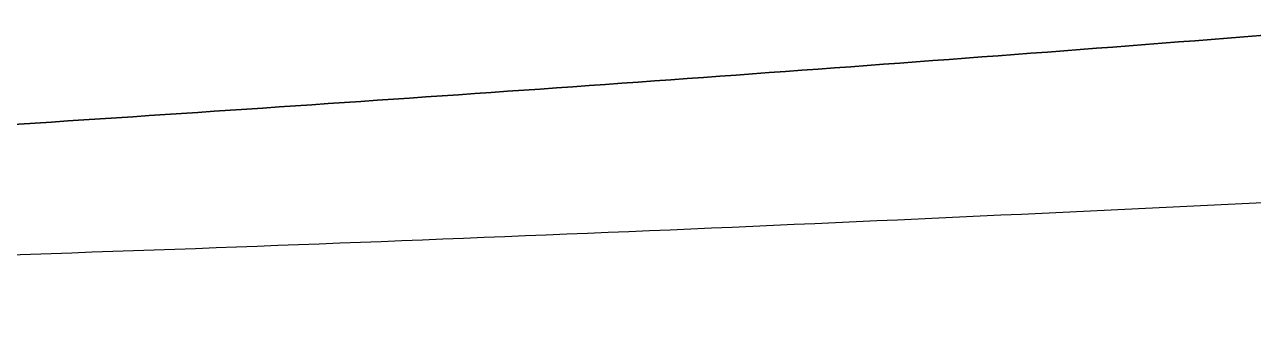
# Model space of a CAD drawing. Header units: millimetres. Extents: x 0 to 1845, y -1231 to 1016.
# Drawn here: x 162.05 to 175.25, y 9.77 to 12.87 of the extents above; entities that cross this region are included whole.
import ezdxf

# ---------------------------------------------------------------- set-up
doc = ezdxf.new("R2010")
doc.units = ezdxf.units.MM
doc.layers.add('Blocks', color=7, linetype='Continuous')
doc.layers.add('Blocks$Inner', color=7, linetype='Continuous', lineweight=25, true_color=0x007f00)
doc.layers.add('Blocks$Outline', color=7, linetype='Continuous', lineweight=35, true_color=0xff3f3f)

# ---------------------------------------------------------------- blocks, each defined once
blk = doc.blocks.new('Falcon Lounge Chair Front')
at = {"layer": 'Blocks$Inner'}
for points, weights in [([(382.679, 43.553), (266.787, 12.558), (148.854, 10.023)], [0.936208456132, 0.961972165988, 0.995766463456]), ([(156.351, -0.009), (271.578, -0.009), (384.439, 32.843)], [0.992194961642, 0.95307556546, 0.924994180071])]:
    blk.add_rational_spline(points, weights, degree=2, dxfattribs=at)
at = {"layer": 'Blocks$Outline'}
for points, weights, knots in [([(24.271, 413.675), (25.509, 396.694), (26.747, 379.712), (28.354, 357.668), (42.422, 347.905), (192.136, 244.006), (355.011, 193.332), (371.666, 188.15), (371.666, 164.033), (371.666, 118.532), (371.666, 73.031), (371.666, 48.173), (354.395, 43.553), (238.797, 12.637), (121.164, 10.036), (121.164, 10.036)], [1, 1, 1, 0.874722035507, 1, 1.03419276712, 1.08505955812, 0.84567074191, 1.08505955812, 1.08505955812, 1.08505955812, 0.835503446028, 1.08505955812, 1.11484167877, 1.15388276942, 1.1538828106], [-0.112017, -0.112017, -0.112017, 0, 0, 40.474765, 40.474765, 509.909395, 509.909395, 550.536912, 550.536912, 550.835474, 550.835474, 592.352143, 592.352143, 924.267284, 924.267634, 924.267634, 924.267634]), ([(156.351, -0.009), (271.578, -0.009), (384.439, 32.843), (406.908, 39.383), (407.021, 71.824)], [0.992194961642, 0.95307556546, 0.924994180071, 0.717786314914, 0.923375388363], [-284.395029, -284.395029, -284.395029, 40, 40, 94.498648, 94.498648, 94.498648])]:
    blk.add_rational_spline(points, weights, degree=2, knots=knots, dxfattribs=at)

msp = doc.modelspace()

# ---------------------------------------------------------------- block references
at = {"layer": 'Blocks'}
msp.add_blockref('Falcon Lounge Chair Front', (0, 0), dxfattribs=at)

doc.saveas('drawing.dxf')
